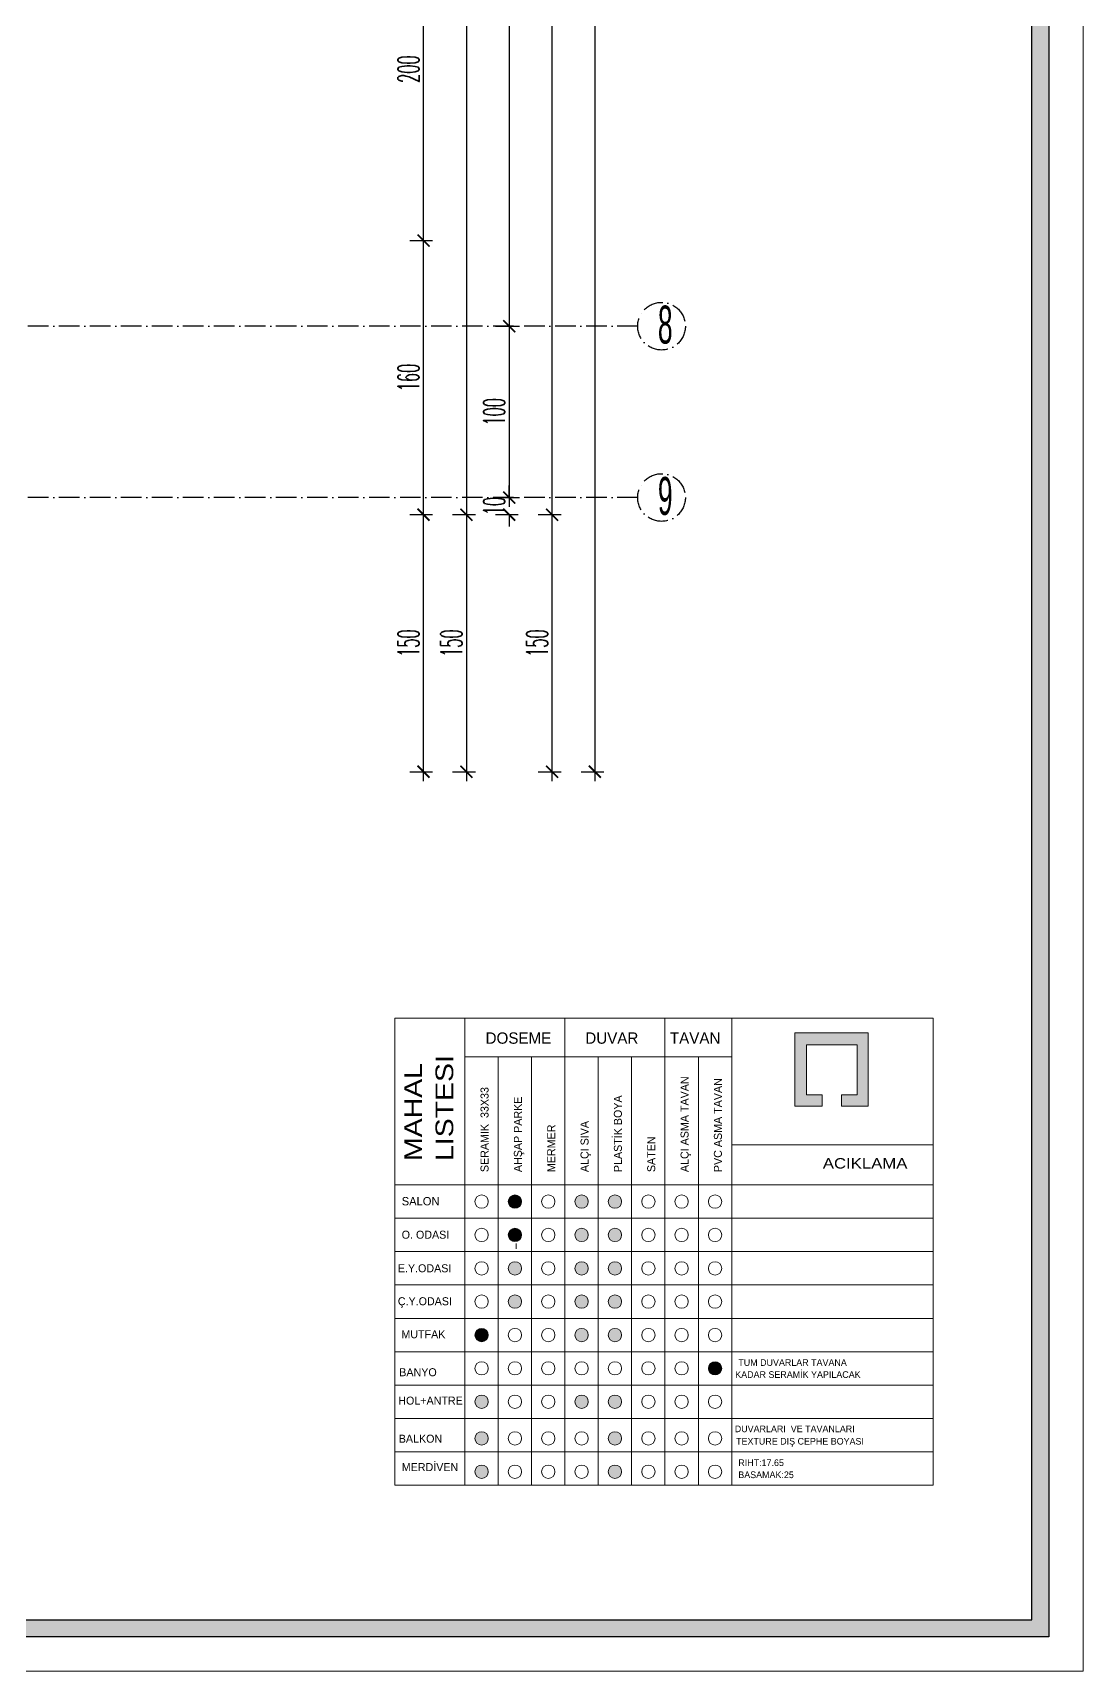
# Model space of a CAD drawing. Extents: x 775040 to 808375, y 4159409 to 4163651.
# Drawn here: x 786245 to 786858, y 4159409 to 4160365 of the extents above; entities that cross this region are included whole.
import ezdxf
from ezdxf.enums import TextEntityAlignment as Align

# ---------------------------------------------------------------- set-up
doc = ezdxf.new("R2010")
doc.units = 0
doc.header["$MEASUREMENT"] = 0
doc.header["$PDMODE"] = 3
doc.linetypes.add('ACAD_ISO10W100', pattern=[18, 12, -3, 0, -3])
doc.linetypes.add('DUZ', pattern=[500, 500])
doc.layers.get('0').update_dxf_attribs({"linetype": 'DUZ'})
for name, color, linetype, lineweight in [('KALIN', 30, 'Continuous', 18), ('yazı1', 53, 'Continuous', 15), ('Z_aks', 2, 'ACAD_ISO10W100', 30), ('Z_antet', 31, 'Continuous', 30), ('Z_dış ölçü', 115, 'Continuous', 25), ('Z_yazı', 4, 'Continuous', 20)]:
    doc.layers.add(name, color=color, linetype=linetype, lineweight=lineweight)
doc.styles.add('AKS', font='stylu.ttf', dxfattribs={"width": 0.8, "height": 0.35})
doc.styles.add('OLCUIC', font='ROMANS.SHX', dxfattribs={"width": 0.5})
doc.styles.add('SIMPLEX', font='arial.ttf', dxfattribs={"width": 0.5})
doc.dimstyles.new('ölçü 50', dxfattribs={"dimtxt": 12.5, "dimasz": 7, "dimexe": 5.3, "dimexo": 5, "dimgap": 2.5, "dimtad": 1, "dimdec": 0, "dimzin": 9, "dimdsep": 46, "dimtxsty": 'OLCUIC', "dimblk1": 'ARCHTICK', "dimblk2": 'ARCHTICK', "dimsah": 1, "dimcen": 0, "dimdle": 5.5, "dimadec": 0, "dimazin": 0, "dimtfac": 1, "dimtdec": 0, "dimtix": 1, "dimtofl": 0, "dimtmove": 1, "dimatfit": 3, "dimldrblk": 'ARCHTICK', "dimfxl": 0, "dimtolj": 1, "dimtzin": 0, "dimarcsym": 0})

# ---------------------------------------------------------------- blocks, each defined once
blk = doc.blocks.new('_ARCHTICK')
at = {"color": 0, "linetype": 'ByBlock', "const_width": 0.15}
blk.add_lwpolyline([(-0.5, -0.5), (0.5, 0.5)], dxfattribs=at)
blk = doc.blocks.new('*D316')
at = {"layer": 'Defpoints', "color": 0, "linetype": 'Continuous', "transparency": 16777216}
for p in [(786032.64, 4160083.75), (786472.64, 4160083.75), (786032.64, 4159933.75)]:
    blk.add_point(p, dxfattribs=at)
at = {"layer": 'Z_dış ölçü', "color": 0, "linetype": 'Continuous', "lineweight": -2, "transparency": 16777216}
for p, q in [((786464.64, 4160083.75), (786477.94, 4160083.75)), ((786472.64, 4159928.25), (786472.64, 4160089.25)), ((786464.64, 4159933.75), (786477.94, 4159933.75))]:
    blk.add_line(p, q, dxfattribs=at)
at = {"layer": 'Z_dış ölçü', "color": 0, "linetype": 'Continuous', "lineweight": -2, "transparency": 16777216, "xscale": 7, "yscale": 7, "zscale": 7}
for p, rotation in [((786472.64, 4160083.75), 90), ((786472.64, 4159933.75), 270)]:
    blk.add_blockref('_ARCHTICK', p, dxfattribs=dict(at, rotation=rotation))
at = {"layer": 'Z_dış ölçü', "color": 0, "linetype": 'Continuous', "transparency": 16777216, "insert": (786463.89, 4160008.75), "char_height": 12.5, "attachment_point": 5, "rotation": 90, "style": 'OLCUIC'}
blk.add_mtext('\\A1;150', dxfattribs=at)
blk = doc.blocks.new('*D317')
at = {"layer": 'Defpoints', "color": 0, "linetype": 'Continuous', "transparency": 16777216}
for p in [(786082.64, 4160243.75), (786472.64, 4160243.75), (786032.64, 4160083.75)]:
    blk.add_point(p, dxfattribs=at)
at = {"layer": 'Z_dış ölçü', "color": 0, "linetype": 'Continuous', "lineweight": -2, "transparency": 16777216}
for p, q in [((786464.64, 4160243.75), (786477.94, 4160243.75)), ((786472.64, 4160078.25), (786472.64, 4160249.25)), ((786464.64, 4160083.75), (786477.94, 4160083.75))]:
    blk.add_line(p, q, dxfattribs=at)
at = {"layer": 'Z_dış ölçü', "color": 0, "linetype": 'Continuous', "lineweight": -2, "transparency": 16777216, "xscale": 7, "yscale": 7, "zscale": 7}
for p, rotation in [((786472.64, 4160243.75), 90), ((786472.64, 4160083.75), 270)]:
    blk.add_blockref('_ARCHTICK', p, dxfattribs=dict(at, rotation=rotation))
at = {"layer": 'Z_dış ölçü', "color": 0, "linetype": 'Continuous', "transparency": 16777216, "insert": (786463.89, 4160163.75), "char_height": 12.5, "attachment_point": 5, "rotation": 90, "style": 'OLCUIC'}
blk.add_mtext('\\A1;160', dxfattribs=at)
blk = doc.blocks.new('*D318')
at = {"layer": 'Defpoints', "color": 0, "linetype": 'Continuous', "transparency": 16777216}
for p in [(786089.14, 4160443.75), (786472.64, 4160443.75), (786082.64, 4160243.75)]:
    blk.add_point(p, dxfattribs=at)
at = {"layer": 'Z_dış ölçü', "color": 0, "linetype": 'Continuous', "lineweight": -2, "transparency": 16777216}
for p, q in [((786472.64, 4160238.25), (786472.64, 4160449.25)), ((786464.64, 4160443.75), (786477.94, 4160443.75)), ((786464.64, 4160243.75), (786477.94, 4160243.75))]:
    blk.add_line(p, q, dxfattribs=at)
at = {"layer": 'Z_dış ölçü', "color": 0, "linetype": 'Continuous', "lineweight": -2, "transparency": 16777216, "xscale": 7, "yscale": 7, "zscale": 7}
for p, rotation in [((786472.64, 4160443.75), 90), ((786472.64, 4160243.75), 270)]:
    blk.add_blockref('_ARCHTICK', p, dxfattribs=dict(at, rotation=rotation))
at = {"layer": 'Z_dış ölçü', "color": 0, "linetype": 'Continuous', "transparency": 16777216, "insert": (786463.89, 4160343.75), "char_height": 12.5, "attachment_point": 5, "rotation": 90, "style": 'OLCUIC'}
blk.add_mtext('\\A1;200', dxfattribs=at)
blk = doc.blocks.new('*D335')
at = {"layer": 'Defpoints', "color": 0, "linetype": 'Continuous', "transparency": 16777216}
for p in [(786152.64, 4160678.75), (786082.64, 4160083.75), (786497.64, 4160083.75)]:
    blk.add_point(p, dxfattribs=at)
at = {"layer": 'Z_dış ölçü', "color": 0, "linetype": 'Continuous', "lineweight": -2, "transparency": 16777216}
for p, q in [((786497.64, 4160684.25), (786497.64, 4160078.25)), ((786489.64, 4160678.75), (786502.94, 4160678.75)), ((786489.64, 4160083.75), (786502.94, 4160083.75))]:
    blk.add_line(p, q, dxfattribs=at)
at = {"layer": 'Z_dış ölçü', "color": 0, "linetype": 'Continuous', "lineweight": -2, "transparency": 16777216, "xscale": 7, "yscale": 7, "zscale": 7}
for p, rotation in [((786497.64, 4160678.75), 90), ((786497.64, 4160083.75), 270)]:
    blk.add_blockref('_ARCHTICK', p, dxfattribs=dict(at, rotation=rotation))
at = {"layer": 'Z_dış ölçü', "color": 0, "linetype": 'Continuous', "transparency": 16777216, "insert": (786488.89, 4160381.25), "char_height": 12.5, "attachment_point": 5, "rotation": 90, "style": 'OLCUIC'}
blk.add_mtext('\\A1;595', dxfattribs=at)
blk = doc.blocks.new('*D336')
at = {"layer": 'Defpoints', "color": 0, "linetype": 'Continuous', "transparency": 16777216}
for p in [(786082.64, 4160083.75), (786000.83, 4159933.75), (786497.64, 4159933.75)]:
    blk.add_point(p, dxfattribs=at)
at = {"layer": 'Z_dış ölçü', "color": 0, "linetype": 'Continuous', "lineweight": -2, "transparency": 16777216}
for p, q in [((786489.64, 4160083.75), (786502.94, 4160083.75)), ((786497.64, 4160089.25), (786497.64, 4159928.25)), ((786489.64, 4159933.75), (786502.94, 4159933.75))]:
    blk.add_line(p, q, dxfattribs=at)
at = {"layer": 'Z_dış ölçü', "color": 0, "linetype": 'Continuous', "lineweight": -2, "transparency": 16777216, "xscale": 7, "yscale": 7, "zscale": 7}
for p, rotation in [((786497.64, 4160083.75), 90), ((786497.64, 4159933.75), 270)]:
    blk.add_blockref('_ARCHTICK', p, dxfattribs=dict(at, rotation=rotation))
at = {"layer": 'Z_dış ölçü', "color": 0, "linetype": 'Continuous', "transparency": 16777216, "insert": (786488.89, 4160008.75), "char_height": 12.5, "attachment_point": 5, "rotation": 90, "style": 'OLCUIC'}
blk.add_mtext('\\A1;150', dxfattribs=at)
blk = doc.blocks.new('*D469')
at = {"layer": 'Defpoints', "color": 0, "linetype": 'Continuous', "transparency": 16777216}
for p in [(786411.69, 4160688.75), (786411.69, 4160193.75), (786522.64, 4160193.75)]:
    blk.add_point(p, dxfattribs=at)
at = {"layer": 'Z_dış ölçü', "color": 0, "linetype": 'Continuous', "lineweight": -2, "transparency": 16777216}
for p, q in [((786522.64, 4160694.25), (786522.64, 4160188.25)), ((786514.64, 4160688.75), (786527.94, 4160688.75)), ((786514.64, 4160193.75), (786527.94, 4160193.75))]:
    blk.add_line(p, q, dxfattribs=at)
at = {"layer": 'Z_dış ölçü', "color": 0, "linetype": 'Continuous', "lineweight": -2, "transparency": 16777216, "xscale": 7, "yscale": 7, "zscale": 7}
for p, rotation in [((786522.64, 4160688.75), 90), ((786522.64, 4160193.75), 270)]:
    blk.add_blockref('_ARCHTICK', p, dxfattribs=dict(at, rotation=rotation))
at = {"layer": 'Z_dış ölçü', "color": 0, "linetype": 'Continuous', "transparency": 16777216, "insert": (786513.89, 4160441.25), "char_height": 12.5, "attachment_point": 5, "rotation": 90, "style": 'OLCUIC'}
blk.add_mtext('\\A1;495', dxfattribs=at)
blk = doc.blocks.new('*D470')
at = {"layer": 'Defpoints', "color": 0, "linetype": 'Continuous', "transparency": 16777216}
for p in [(786411.69, 4160193.75), (786411.69, 4160093.75), (786522.64, 4160093.75)]:
    blk.add_point(p, dxfattribs=at)
at = {"layer": 'Z_dış ölçü', "color": 0, "linetype": 'Continuous', "lineweight": -2, "transparency": 16777216}
for p, q in [((786522.64, 4160199.25), (786522.64, 4160088.25)), ((786514.64, 4160193.75), (786527.94, 4160193.75)), ((786514.64, 4160093.75), (786527.94, 4160093.75))]:
    blk.add_line(p, q, dxfattribs=at)
at = {"layer": 'Z_dış ölçü', "color": 0, "linetype": 'Continuous', "lineweight": -2, "transparency": 16777216, "xscale": 7, "yscale": 7, "zscale": 7}
for p, rotation in [((786522.64, 4160193.75), 90), ((786522.64, 4160093.75), 270)]:
    blk.add_blockref('_ARCHTICK', p, dxfattribs=dict(at, rotation=rotation))
at = {"layer": 'Z_dış ölçü', "color": 0, "linetype": 'Continuous', "transparency": 16777216, "insert": (786513.89, 4160143.75), "char_height": 12.5, "attachment_point": 5, "rotation": 90, "style": 'OLCUIC'}
blk.add_mtext('\\A1;100', dxfattribs=at)
blk = doc.blocks.new('*D471')
at = {"layer": 'Defpoints', "color": 0, "linetype": 'Continuous', "transparency": 16777216}
for p in [(786411.69, 4160093.75), (786497.64, 4160083.75), (786522.64, 4160083.75)]:
    blk.add_point(p, dxfattribs=at)
at = {"layer": 'Z_dış ölçü', "color": 0, "linetype": 'Continuous', "lineweight": -2, "transparency": 16777216}
for p, q in [((786522.64, 4160093.75), (786522.64, 4160100.75)), ((786514.64, 4160093.75), (786527.94, 4160093.75)), ((786514.64, 4160083.75), (786527.94, 4160083.75)), ((786522.64, 4160083.75), (786522.64, 4160076.75))]:
    blk.add_line(p, q, dxfattribs=at)
at = {"layer": 'Z_dış ölçü', "color": 0, "linetype": 'Continuous', "lineweight": -2, "transparency": 16777216, "xscale": 7, "yscale": 7, "zscale": 7}
for p, rotation in [((786522.64, 4160093.75), 270), ((786522.64, 4160083.75), 90)]:
    blk.add_blockref('_ARCHTICK', p, dxfattribs=dict(at, rotation=rotation))
at = {"layer": 'Z_dış ölçü', "color": 0, "linetype": 'Continuous', "transparency": 16777216, "insert": (786513.89, 4160088.75), "char_height": 12.5, "attachment_point": 5, "rotation": 90, "style": 'OLCUIC'}
blk.add_mtext('\\A1;10', dxfattribs=at)
blk = doc.blocks.new('*D472')
at = {"layer": 'Defpoints', "color": 0, "linetype": 'Continuous', "transparency": 16777216}
for p in [(786527.94, 4160083.75), (786547.64, 4160083.75), (786502.94, 4159933.75)]:
    blk.add_point(p, dxfattribs=at)
at = {"layer": 'Z_dış ölçü', "color": 0, "linetype": 'Continuous', "lineweight": -2, "transparency": 16777216}
for p, q in [((786539.64, 4160083.75), (786552.94, 4160083.75)), ((786547.64, 4159928.25), (786547.64, 4160089.25)), ((786539.64, 4159933.75), (786552.94, 4159933.75))]:
    blk.add_line(p, q, dxfattribs=at)
at = {"layer": 'Z_dış ölçü', "color": 0, "linetype": 'Continuous', "lineweight": -2, "transparency": 16777216, "xscale": 7, "yscale": 7, "zscale": 7}
for p, rotation in [((786547.64, 4160083.75), 90), ((786547.64, 4159933.75), 270)]:
    blk.add_blockref('_ARCHTICK', p, dxfattribs=dict(at, rotation=rotation))
at = {"layer": 'Z_dış ölçü', "color": 0, "linetype": 'Continuous', "transparency": 16777216, "insert": (786538.89, 4160008.75), "char_height": 12.5, "attachment_point": 5, "rotation": 90, "style": 'OLCUIC'}
blk.add_mtext('\\A1;150', dxfattribs=at)
blk = doc.blocks.new('*D473')
at = {"layer": 'Defpoints', "color": 0, "linetype": 'Continuous', "transparency": 16777216}
for p in [(786522.64, 4162613.75), (786547.64, 4162613.75), (786527.94, 4160083.75)]:
    blk.add_point(p, dxfattribs=at)
at = {"layer": 'Z_dış ölçü', "color": 0, "linetype": 'Continuous', "lineweight": -2, "transparency": 16777216}
for p, q in [((786547.64, 4160078.25), (786547.64, 4162619.25)), ((786539.64, 4162613.75), (786552.94, 4162613.75)), ((786539.64, 4160083.75), (786552.94, 4160083.75))]:
    blk.add_line(p, q, dxfattribs=at)
at = {"layer": 'Z_dış ölçü', "color": 0, "linetype": 'Continuous', "lineweight": -2, "transparency": 16777216, "xscale": 7, "yscale": 7, "zscale": 7}
for p, rotation in [((786547.64, 4162613.75), 90), ((786547.64, 4160083.75), 270)]:
    blk.add_blockref('_ARCHTICK', p, dxfattribs=dict(at, rotation=rotation))
at = {"layer": 'Z_dış ölçü', "color": 0, "linetype": 'Continuous', "transparency": 16777216, "insert": (786538.89, 4161348.75), "char_height": 12.5, "attachment_point": 5, "rotation": 90, "style": 'OLCUIC'}
blk.add_mtext('\\A1;2530', dxfattribs=at)
blk = doc.blocks.new('*D475')
at = {"layer": 'Defpoints', "color": 0, "linetype": 'Continuous', "transparency": 16777216}
for p in [(786547.64, 4162723.75), (786547.64, 4159933.75), (786572.64, 4159933.75)]:
    blk.add_point(p, dxfattribs=at)
at = {"layer": 'Z_dış ölçü', "color": 0, "linetype": 'Continuous', "lineweight": -2, "transparency": 16777216}
for p, q in [((786564.64, 4162723.75), (786577.94, 4162723.75)), ((786572.64, 4162729.25), (786572.64, 4159928.25)), ((786564.64, 4159933.75), (786577.94, 4159933.75))]:
    blk.add_line(p, q, dxfattribs=at)
at = {"layer": 'Z_dış ölçü', "color": 0, "linetype": 'Continuous', "lineweight": -2, "transparency": 16777216, "xscale": 7, "yscale": 7, "zscale": 7}
for p, rotation in [((786572.64, 4162723.75), 90), ((786572.64, 4159933.75), 270)]:
    blk.add_blockref('_ARCHTICK', p, dxfattribs=dict(at, rotation=rotation))
at = {"layer": 'Z_dış ölçü', "color": 0, "linetype": 'Continuous', "transparency": 16777216, "insert": (786563.89, 4161328.75), "char_height": 12.5, "attachment_point": 5, "rotation": 90, "style": 'OLCUIC'}
blk.add_mtext('\\A1;2790', dxfattribs=at)

msp = doc.modelspace()

# ---------------------------------------------------------------- hatches: boundary and pattern name
at = {"layer": 'Z_antet'}
msp.add_hatch(color=256, dxfattribs=at).paths.add_polyline_path([(783537.64, 4159743.65), (783537.64, 4159438.75), (786827.64, 4159438.75), (786827.64, 4163258.75), (783537.64, 4163258.75), (783537.64, 4159741.15), (783527.64, 4159741.15), (783527.64, 4163268.75), (786837.64, 4163268.75), (786837.64, 4159428.75), (783527.64, 4159428.75), (783527.64, 4159743.65)])
at = {"layer": 'Z_yazı'}
h = msp.add_hatch(color=256, dxfattribs=at)
h.dxf.hatch_style = 1
h.paths.add_polyline_path([(786689.39, 4159781.4), (786689.39, 4159738.52), (786705.22, 4159738.52), (786705.22, 4159745.07), (786696.09, 4159745.07), (786696.09, 4159774.4), (786725.62, 4159774.4), (786725.62, 4159745.07), (786716.59, 4159745.07), (786716.59, 4159738.45), (786732.16, 4159738.45), (786732.16, 4159781.4)])
for points in [[(786529.9, 4159682.81, 1), (786522.12, 4159682.81, 1)], [(786529.9, 4159663.35, 1), (786522.12, 4159663.35, 1)], [(786510.45, 4159604.98, 1), (786502.67, 4159604.98, 1)], [(786638.86, 4159585.53, 1), (786646.64, 4159585.53, 1)]]:
    msp.add_hatch(color=256, dxfattribs=at).paths.add_polyline_path(points)
h = msp.add_hatch(color=256, dxfattribs=at)
h.paths.add_polyline_path([(786561.03, 4159682.81, 1), (786568.82, 4159682.81, 1)])
h.paths.add_polyline_path([(786561.03, 4159663.35, 1), (786568.82, 4159663.35, 1)])
h.paths.add_polyline_path([(786588.27, 4159663.35, 1), (786580.49, 4159663.35, 1)])
h.paths.add_polyline_path([(786588.27, 4159682.81, 1), (786580.49, 4159682.81, 1)])
h = msp.add_hatch(color=256, dxfattribs=at)
h.paths.add_polyline_path([(786588.27, 4159643.89, 1), (786580.49, 4159643.89, 1)])
h.paths.add_polyline_path([(786568.82, 4159643.89, 1), (786561.03, 4159643.89, 1)])
h.paths.add_polyline_path([(786522.12, 4159643.89, 1), (786529.9, 4159643.89, 1)])
h.paths.add_polyline_path([(786522.12, 4159624.44, 1), (786529.9, 4159624.44, 1)])
h.paths.add_polyline_path([(786568.82, 4159624.44, 1), (786561.03, 4159624.44, 1)])
h.paths.add_polyline_path([(786580.49, 4159624.44, 1), (786588.27, 4159624.44, 1)])
h = msp.add_hatch(color=256, dxfattribs=at)
h.paths.add_polyline_path([(786561.03, 4159604.98, 1), (786568.82, 4159604.98, 1)])
h.paths.add_polyline_path([(786588.27, 4159604.98, 1), (786580.49, 4159604.98, 1)])
h = msp.add_hatch(color=256, dxfattribs=at)
h.paths.add_polyline_path([(786510.45, 4159566.07, 1), (786502.67, 4159566.07, 1)])
h.paths.add_polyline_path([(786568.82, 4159566.07, 1), (786561.03, 4159566.07, 1)])
h.paths.add_polyline_path([(786588.27, 4159566.07, 1), (786580.49, 4159566.07, 1)])
h = msp.add_hatch(color=256, dxfattribs=at)
h.paths.add_polyline_path([(786502.67, 4159544.67, 1), (786510.45, 4159544.67, 1)])
h.paths.add_polyline_path([(786580.49, 4159544.67, 1), (786588.27, 4159544.67, 1)])
h = msp.add_hatch(color=256, dxfattribs=at)
h.paths.add_polyline_path([(786502.67, 4159525.21, 1), (786510.45, 4159525.21, 1)])
h.paths.add_polyline_path([(786580.49, 4159525.21, 1), (786588.27, 4159525.21, 1)])

# ---------------------------------------------------------------- linework, layer by layer
at = {"layer": 'KALIN'}
msp.add_lwpolyline([(783387.64, 4163288.75), (783387.64, 4159408.75), (786857.64, 4159408.75), (786857.64, 4163288.75)], close=True, dxfattribs=at)
msp.add_lwpolyline([(783407.64, 4159741.15), (783407.64, 4163288.75), (786857.64, 4163288.75), (786857.64, 4159408.75), (783407.64, 4159408.75), (783407.64, 4159743.65)], dxfattribs=at)
at = {"layer": 'Z_aks'}
for p, q in [((786597.64, 4160193.75), (783787.64, 4160193.75)), ((786597.64, 4160093.75), (783787.64, 4160093.75))]:
    msp.add_line(p, q, dxfattribs=at)
for centre in [(786611.55, 4160193.75), (786611.55, 4160093.76)]:
    msp.add_circle(centre, 13.91, dxfattribs=at)
at = {"layer": 'Z_antet'}
msp.add_lwpolyline([(783537.64, 4159743.65), (783537.64, 4159438.75), (786827.64, 4159438.75), (786827.64, 4163258.75), (783537.64, 4163258.75), (783537.64, 4159741.15), (783527.64, 4159741.15), (783527.64, 4163268.75), (786837.64, 4163268.75), (786837.64, 4159428.75), (783527.64, 4159428.75), (783527.64, 4159743.65)], close=True, dxfattribs=at)
at = {"layer": 'Z_yazı'}
for p, q in [((786455.97, 4159789.81), (786770.06, 4159789.81)), ((786455.97, 4159789.81), (786455.97, 4159517.43)), ((786496.83, 4159789.81), (786496.83, 4159517.43)), ((786555.2, 4159789.81), (786555.2, 4159517.43)), ((786613.56, 4159789.81), (786613.56, 4159517.43)), ((786652.48, 4159789.81), (786652.48, 4159517.43)), ((786770.06, 4159789.81), (786770.06, 4159517.43)), ((786496.83, 4159767.32), (786652.48, 4159767.32)), ((786516.28, 4159767.32), (786516.28, 4159517.43)), ((786535.74, 4159767.32), (786535.74, 4159517.43)), ((786574.65, 4159767.32), (786574.65, 4159517.43)), ((786594.11, 4159767.32), (786594.11, 4159517.43)), ((786613.56, 4159767.32), (786613.56, 4159517.43)), ((786633.02, 4159767.32), (786633.02, 4159517.43)), ((786652.48, 4159767.32), (786652.48, 4159517.43)), ((786652.48, 4159767.32), (786652.48, 4159517.43)), ((786652.48, 4159715.88), (786770.06, 4159715.88)), ((786455.97, 4159692.53), (786770.06, 4159692.53)), ((786455.97, 4159673.08), (786770.06, 4159673.08)), ((786455.97, 4159653.62), (786770.06, 4159653.62)), ((786455.97, 4159634.17), (786770.06, 4159634.17)), ((786455.97, 4159614.71), (786770.06, 4159614.71)), ((786455.97, 4159595.25), (786770.06, 4159595.25)), ((786455.97, 4159575.8), (786770.06, 4159575.8)), ((786455.97, 4159556.34), (786770.06, 4159556.34)), ((786455.97, 4159536.89), (786770.06, 4159536.89)), ((786455.97, 4159517.43), (786768.03, 4159517.43)), ((786455.97, 4159517.43), (786770.06, 4159517.43))]:
    msp.add_line(p, q, dxfattribs=at)
for points in [[(786705.22, 4159738.52), (786689.39, 4159738.52), (786689.39, 4159781.4), (786732.16, 4159781.4), (786732.16, 4159738.45), (786716.59, 4159738.45), (786716.59, 4159745.07), (786725.62, 4159745.07), (786725.62, 4159774.4), (786696.09, 4159774.4), (786696.09, 4159745.07), (786705.22, 4159745.07), (786705.22, 4159738.52)], [(786526.63, 4159658.46), (786526.63, 4159655.26)]]:
    msp.add_lwpolyline(points, dxfattribs=at)
for centre in [(786506.56, 4159682.81), (786526.01, 4159682.81), (786545.47, 4159682.81), (786564.92, 4159682.81), (786584.38, 4159682.81), (786603.84, 4159682.81), (786623.29, 4159682.81), (786642.75, 4159682.81), (786506.56, 4159663.35), (786526.01, 4159663.35), (786545.47, 4159663.35), (786564.92, 4159663.35), (786584.38, 4159663.35), (786603.84, 4159663.35), (786623.29, 4159663.35), (786642.75, 4159663.35), (786506.56, 4159643.89), (786526.01, 4159643.89), (786545.47, 4159643.89), (786564.92, 4159643.89), (786584.38, 4159643.89), (786603.84, 4159643.89), (786623.29, 4159643.89), (786642.75, 4159643.89), (786506.56, 4159624.44), (786526.01, 4159624.44), (786545.47, 4159624.44), (786564.92, 4159624.44), (786584.38, 4159624.44), (786603.84, 4159624.44), (786623.29, 4159624.44), (786642.75, 4159624.44), (786506.56, 4159604.98), (786526.01, 4159604.98), (786545.47, 4159604.98), (786564.92, 4159604.98), (786584.38, 4159604.98), (786603.84, 4159604.98), (786623.29, 4159604.98), (786642.75, 4159604.98), (786506.56, 4159585.53), (786526.01, 4159585.53), (786545.47, 4159585.53), (786564.92, 4159585.53), (786584.38, 4159585.53), (786603.84, 4159585.53), (786623.29, 4159585.53), (786642.75, 4159585.53), (786506.56, 4159566.07), (786526.01, 4159566.07), (786545.47, 4159566.07), (786564.92, 4159566.07), (786584.38, 4159566.07), (786603.84, 4159566.07), (786623.29, 4159566.07), (786642.75, 4159566.07), (786506.56, 4159544.67), (786526.01, 4159544.67), (786545.47, 4159544.67), (786564.92, 4159544.67), (786584.38, 4159544.67), (786603.84, 4159544.67), (786623.29, 4159544.67), (786642.75, 4159544.67), (786506.56, 4159525.21), (786526.01, 4159525.21), (786545.47, 4159525.21), (786564.92, 4159525.21), (786584.38, 4159525.21), (786603.84, 4159525.21), (786623.29, 4159525.21), (786642.75, 4159525.21)]:
    msp.add_circle(centre, 3.89, dxfattribs=at)

# ---------------------------------------------------------------- texts
at = {"layer": 'yazı1', "ltscale": 0.01, "style": 'SIMPLEX', "width": 0.5}
for s, p in [('8', (786613.71, 4160194.67)), ('9', (786613.71, 4160094.67))]:
    msp.add_text(s, height=22.14, dxfattribs=at).set_placement(p, align=Align.MIDDLE_CENTER)
at = {"layer": 'Z_yazı', "style": 'AKS'}
for s, height, p in [('DOSEME', 6.615, (786508.86, 4159774.97)), ('DUVAR', 6.615, (786567.06, 4159774.97)), ('TAVAN', 6.615, (786616.42, 4159774.97)), ('SALON', 4.866, (786459.91, 4159680.63)), ('O. ODASI', 4.669, (786459.91, 4159661.18)), ('E.Y.ODASI', 4.669, (786457.65, 4159641.59)), ('Ç.Y.ODASI', 4.669, (786457.65, 4159622.35)), ('MUTFAK', 4.669, (786459.73, 4159603.07)), ('BANYO', 4.669, (786458.49, 4159580.91)), ('KADAR SERAMİK YAPILACAK', 3.8912, (786654.56, 4159579.95)), ('TUM DUVARLAR TAVANA', 3.8912, (786656.35, 4159586.97)), ('HOL+ANTRE', 4.669, (786457.92, 4159564.36)), ('BALKON', 4.669, (786458.19, 4159542.13)), (' DUVARLARI  VE TAVANLARI', 3.8912, (786652.84, 4159548.27)), ('TEXTURE DIŞ CEPHE BOYASI', 3.8912, (786655.07, 4159541.02)), ('MERDİVEN', 4.669, (786459.94, 4159525.55)), ('RIHT:17.65', 3.891, (786656.35, 4159528.49)), ('BASAMAK:25', 3.891, (786656.35, 4159521.46))]:
    msp.add_text(s, height=height, dxfattribs=at).set_placement(p)
at = {"layer": 'Z_yazı', "style": 'AKS', "width": 1.2}
for s, p in [('LISTESI', (786489.98, 4159706.53)), ('MAHAL ', (786471.73, 4159706.53))]:
    msp.add_text(s, height=10.34, rotation=90, dxfattribs=at).set_placement(p)
at = {"layer": 'Z_yazı', "style": 'AKS'}
for s, height, p in [('SERAMIK  33X33', 4.6694, (786510.58, 4159700.05)), ('ALÇI ASMA TAVAN', 4.6694, (786627.32, 4159700.05)), ('PVC ASMA TAVAN', 4.6694, (786646.77, 4159700.05)), ('AHŞAP PARKE', 4.6694, (786530.04, 4159700.05)), ('PLASTİK BOYA', 4.6694, (786588.41, 4159700.05)), ('MERMER', 4.669, (786549.49, 4159700.05)), ('ALÇI SIVA ', 4.669, (786568.95, 4159700.05)), ('SATEN', 4.669, (786607.86, 4159700.05))]:
    msp.add_text(s, height=height, rotation=90, dxfattribs=at).set_placement(p)
at = {"layer": 'Z_yazı', "style": 'AKS', "width": 1.2}
msp.add_text('ACIKLAMA', height=6.083, dxfattribs=at).set_placement((786705.67, 4159702.13))

# ---------------------------------------------------------------- dimensions: what is measured, and where the dimension line sits
at = {"layer": 'Z_dış ölçü', "linetype": 'Continuous'}
for base, p1, p2, picture, middle in [((786572.64, 4159933.75), (786547.64, 4162723.75), (786547.64, 4159933.75), '*D475', (786563.89, 4161328.75)), ((786547.64, 4162613.75), (786527.94, 4160083.75), (786522.64, 4162613.75), '*D473', (786538.89, 4161348.75)), ((786522.64, 4160193.75), (786411.69, 4160688.75), (786411.69, 4160193.75), '*D469', (786513.89, 4160441.25)), ((786497.64, 4160083.75), (786152.64, 4160678.75), (786082.64, 4160083.75), '*D335', (786488.89, 4160381.25)), ((786472.64, 4160443.75), (786082.64, 4160243.75), (786089.14, 4160443.75), '*D318', (786463.89, 4160343.75)), ((786472.64, 4160243.75), (786032.64, 4160083.75), (786082.64, 4160243.75), '*D317', (786463.89, 4160163.75)), ((786522.64, 4160093.75), (786411.69, 4160193.75), (786411.69, 4160093.75), '*D470', (786513.89, 4160143.75)), ((786522.64, 4160083.75), (786411.69, 4160093.75), (786497.64, 4160083.75), '*D471', (786513.89, 4160088.75)), ((786497.64, 4159933.75), (786082.64, 4160083.75), (786000.83, 4159933.75), '*D336', (786488.89, 4160008.75)), ((786472.64, 4160083.75), (786032.64, 4159933.75), (786032.64, 4160083.75), '*D316', (786463.89, 4160008.75)), ((786547.64, 4160083.75), (786502.94, 4159933.75), (786527.94, 4160083.75), '*D472', (786538.89, 4160008.75))]:
    dim = msp.add_linear_dim(base=base, p1=p1, p2=p2, angle=90, dimstyle='ölçü 50', override={"dimfxl": 8}, dxfattribs=at)
    dim.commit()
    dim.dimension.update_dxf_attribs({"geometry": picture, "text_midpoint": middle})

doc.saveas('drawing.dxf')
